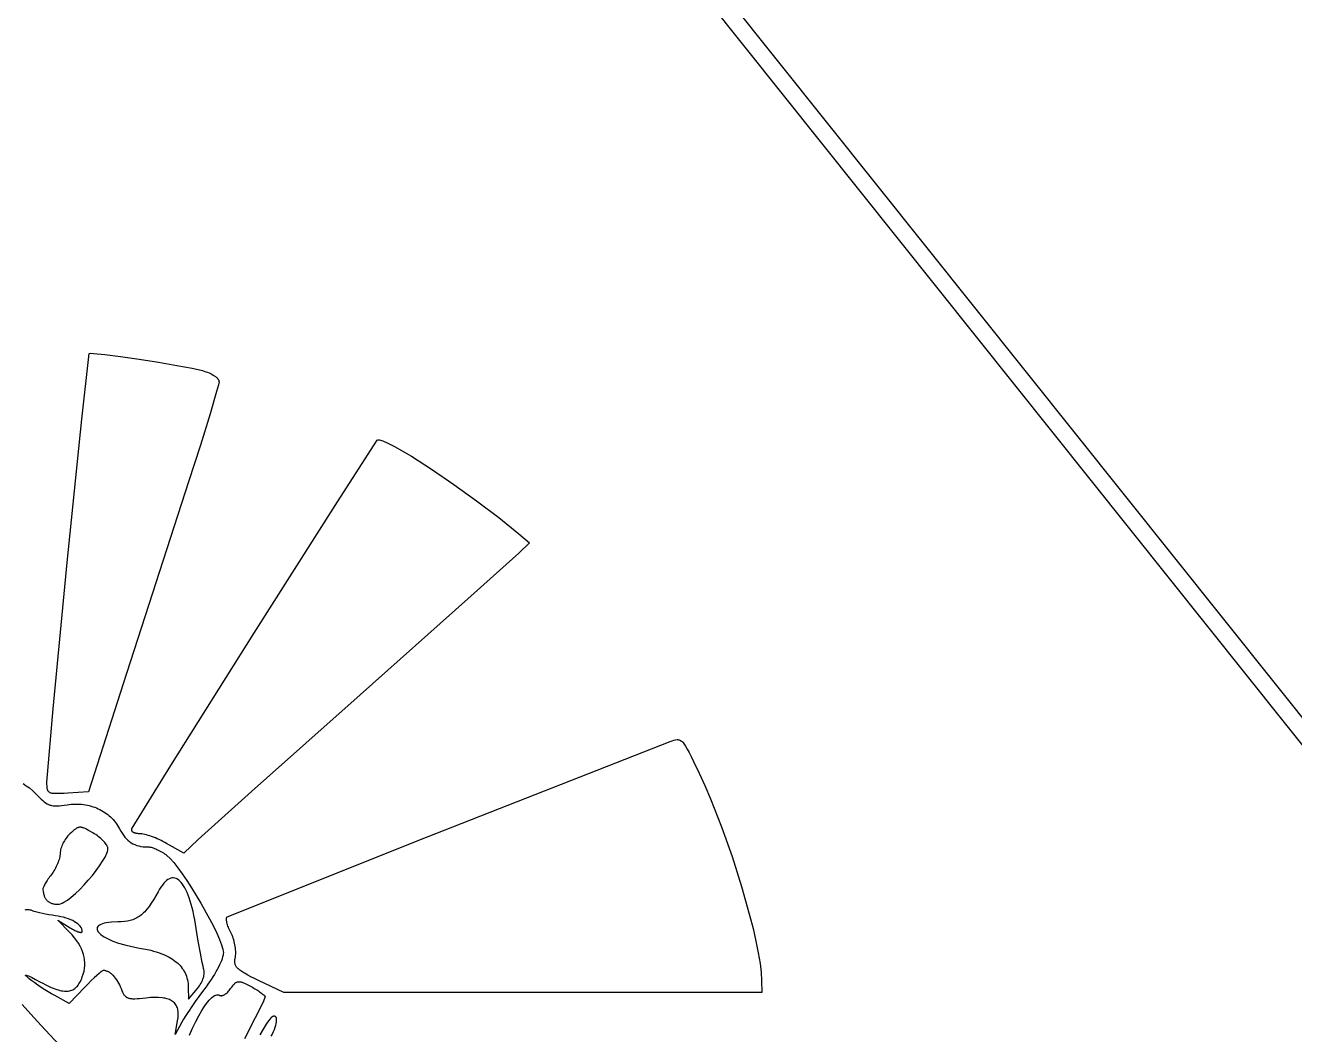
# Model space of a CAD drawing. Extents: x 50.8 to 101.6, y -101.6 to -50.8.
# Drawn here: x 75.79 to 83.4, y -86.82 to -80.77 of the extents above; entities that cross this region are included whole.
import ezdxf

# ---------------------------------------------------------------- set-up
doc = ezdxf.new("R2010")
doc.units = 0
doc.layers.add('BLACK', color=7, linetype='CONTINUOUS')

msp = doc.modelspace()

# ---------------------------------------------------------------- linework, layer by layer
at = {"layer": 'BLACK', "linetype": 'CONTINUOUS'}
for p, q in [((79.624, -80.132488), (84.875075, -86.709804)), ((84.796925, -86.772196), (79.534925, -80.181196)), ((76.130277, -83.130852), (76.174187, -82.737759)), ((76.174187, -82.737759), (76.182488, -82.736409)), ((76.182488, -82.736409), (76.202008, -82.737105)), ((76.202008, -82.737105), (76.269002, -82.74377)), ((76.269002, -82.74377), (76.363757, -82.756027)), ((76.363757, -82.756027), (76.474858, -82.772147)), ((76.474858, -82.772147), (76.590894, -82.790404)), ((76.590894, -82.790404), (76.70045, -82.80907)), ((76.70045, -82.80907), (76.792113, -82.826418)), ((76.792113, -82.826418), (76.854471, -82.84072)), ((76.854471, -82.84072), (76.865035, -82.843847)), ((76.865035, -82.843847), (76.875197, -82.847234)), ((76.875197, -82.847234), (76.88492, -82.850853)), ((76.88492, -82.850853), (76.894164, -82.854681)), ((76.894164, -82.854681), (76.902891, -82.858689)), ((76.902891, -82.858689), (76.911063, -82.862853)), ((76.911063, -82.862853), (76.918639, -82.867147)), ((76.918639, -82.867147), (76.922193, -82.869334)), ((76.922193, -82.869334), (76.925583, -82.871544)), ((76.925583, -82.871544), (76.928805, -82.873773)), ((76.928805, -82.873773), (76.931854, -82.876018)), ((76.931854, -82.876018), (76.934726, -82.878276)), ((76.934726, -82.878276), (76.937415, -82.880544)), ((76.937415, -82.880544), (76.939917, -82.882818)), ((76.939917, -82.882818), (76.942227, -82.885096)), ((76.942227, -82.885096), (76.944339, -82.887373)), ((76.949957, -82.92663), (76.93926, -82.966798)), ((76.944339, -82.887373), (76.94625, -82.889647)), ((76.94625, -82.889647), (76.947954, -82.891914)), ((76.947954, -82.891914), (76.949447, -82.894171)), ((76.949447, -82.894171), (76.950723, -82.896416)), ((76.95369, -82.907327), (76.949957, -82.92663)), ((76.950723, -82.896416), (76.951778, -82.898644)), ((76.951778, -82.898644), (76.952607, -82.900852)), ((76.952607, -82.900852), (76.953206, -82.903037)), ((76.953206, -82.903037), (76.953568, -82.905197)), ((76.953568, -82.905197), (76.95369, -82.907327)), ((76.93926, -82.966798), (76.899971, -83.099875)), ((76.899971, -83.099875), (76.841822, -83.286849)), ((76.044021, -83.991468), (76.130277, -83.130852)), ((77.663312, -83.627149), (77.901779, -83.257617)), ((77.901779, -83.257617), (77.906245, -83.255544)), ((77.906245, -83.255544), (77.913446, -83.255605)), ((77.913446, -83.255605), (77.93553, -83.261784)), ((77.93553, -83.261784), (77.966982, -83.275459)), ((76.841822, -83.286849), (76.770816, -83.50801)), ((77.966982, -83.275459), (78.006751, -83.295935)), ((78.006751, -83.295935), (78.107048, -83.354518)), ((78.107048, -83.354518), (78.228027, -83.431976)), ((78.228027, -83.431976), (78.361293, -83.522755)), ((76.770816, -83.50801), (76.379877, -84.717898)), ((78.361293, -83.522755), (78.498452, -83.621301)), ((77.162949, -84.416639), (77.663312, -83.627149)), ((78.498452, -83.621301), (78.631111, -83.722059)), ((78.631111, -83.722059), (78.750875, -83.819475)), ((78.750875, -83.819475), (78.815039, -83.873989)), ((78.815039, -83.873989), (78.750875, -83.93472)), ((78.750875, -83.93472), (78.445191, -84.209333)), ((75.959755, -84.86796), (76.044021, -83.991468)), ((78.445191, -84.209333), (77.800354, -84.784292)), ((76.664575, -85.208316), (77.162949, -84.416639)), ((76.379877, -84.717898), (76.171811, -85.366127)), ((77.800354, -84.784292), (77.149168, -85.364934)), ((75.921814, -85.308683), (75.959755, -84.86796)), ((78.197202, -85.637676), (79.658225, -85.064385)), ((79.658225, -85.064385), (79.670741, -85.059786)), ((79.670741, -85.059786), (79.681909, -85.056148)), ((79.681909, -85.056148), (79.691974, -85.053738)), ((79.691974, -85.053738), (79.701179, -85.052819)), ((79.701179, -85.052819), (79.705536, -85.053002)), ((79.705536, -85.053002), (79.709768, -85.053658)), ((79.709768, -85.053658), (79.713908, -85.054819)), ((79.713908, -85.054819), (79.717986, -85.056518)), ((79.717986, -85.056518), (79.722031, -85.05879)), ((79.722031, -85.05879), (79.726076, -85.061666)), ((79.726076, -85.061666), (79.730149, -85.06518)), ((79.730149, -85.06518), (79.734281, -85.069366)), ((79.734281, -85.069366), (79.742848, -85.079883)), ((79.742848, -85.079883), (79.752018, -85.093481)), ((79.752018, -85.093481), (79.762036, -85.110427)), ((79.762036, -85.110427), (79.773147, -85.130985)), ((79.773147, -85.130985), (79.785594, -85.155421)), ((79.785594, -85.155421), (79.799621, -85.183998)), ((76.432074, -85.584408), (76.664575, -85.208316)), ((79.799621, -85.183998), (79.833391, -85.254638)), ((75.778745, -85.316976), (75.798159, -85.329704)), ((75.921889, -85.32124), (75.921814, -85.308683)), ((79.833391, -85.254638), (79.867186, -85.328484)), ((75.798159, -85.329704), (75.816812, -85.343393)), ((75.816812, -85.343393), (75.83465, -85.35802)), ((75.83465, -85.35802), (75.851617, -85.37356)), ((75.851617, -85.37356), (75.867658, -85.389992)), ((75.867658, -85.389992), (75.877932, -85.400912)), ((75.922223, -85.332264), (75.921889, -85.32124)), ((75.922539, -85.337228), (75.922223, -85.332264)), ((75.922982, -85.341842), (75.922539, -85.337228)), ((75.923572, -85.346115), (75.922982, -85.341842)), ((75.924331, -85.35006), (75.923572, -85.346115)), ((75.925279, -85.353686), (75.924331, -85.35006)), ((75.926437, -85.357005), (75.925279, -85.353686)), ((75.927824, -85.360027), (75.926437, -85.357005)), ((75.929463, -85.362763), (75.927824, -85.360027)), ((75.931374, -85.365225), (75.929463, -85.362763)), ((75.933577, -85.367423), (75.931374, -85.365225)), ((75.936093, -85.369367), (75.933577, -85.367423)), ((75.938943, -85.371069), (75.936093, -85.369367)), ((75.942147, -85.37254), (75.938943, -85.371069)), ((75.945727, -85.37379), (75.942147, -85.37254)), ((75.949702, -85.37483), (75.945727, -85.37379)), ((75.954094, -85.375671), (75.949702, -85.37483)), ((75.958923, -85.376324), (75.954094, -85.375671)), ((75.96421, -85.3768), (75.958923, -85.376324)), ((75.969975, -85.37711), (75.96421, -85.3768)), ((75.97624, -85.377263), (75.969975, -85.37711)), ((75.99035, -85.377147), (75.97624, -85.377263)), ((76.006705, -85.376539), (75.99035, -85.377147)), ((76.025471, -85.375524), (76.006705, -85.376539)), ((76.046813, -85.374191), (76.025471, -85.375524)), ((76.171811, -85.366127), (76.046813, -85.374191)), ((77.149168, -85.364934), (76.828218, -85.653213)), ((79.867186, -85.328484), (79.900985, -85.407465)), ((75.877932, -85.400912), (75.887545, -85.410595)), ((75.887545, -85.410595), (75.896657, -85.419088)), ((75.896657, -85.419088), (75.905429, -85.426442)), ((75.905429, -85.426442), (75.914022, -85.432706)), ((75.914022, -85.432706), (75.922597, -85.43793)), ((75.922597, -85.43793), (75.926928, -85.440167)), ((75.926928, -85.440167), (75.931315, -85.442163)), ((75.931315, -85.442163), (75.935778, -85.443923)), ((75.935778, -85.443923), (75.940337, -85.445455)), ((75.940337, -85.445455), (75.945012, -85.446763)), ((75.945012, -85.446763), (75.949823, -85.447854)), ((75.949823, -85.447854), (75.959936, -85.449411)), ((75.959936, -85.449411), (75.970835, -85.450176)), ((75.970835, -85.450176), (75.982682, -85.450197)), ((75.982682, -85.450197), (75.995638, -85.449524)), ((75.995638, -85.449524), (76.009863, -85.448207)), ((76.009863, -85.448207), (76.025519, -85.446294)), ((76.025519, -85.446294), (76.042766, -85.443837)), ((76.042766, -85.443837), (76.055434, -85.442155)), ((76.055434, -85.442155), (76.068017, -85.440918)), ((76.068017, -85.440918), (76.080503, -85.440121)), ((76.080503, -85.440121), (76.092884, -85.43976)), ((76.092884, -85.43976), (76.10515, -85.43983)), ((76.10515, -85.43983), (76.117291, -85.440327)), ((76.117291, -85.440327), (76.129297, -85.441246)), ((76.129297, -85.441246), (76.141159, -85.442583)), ((76.141159, -85.442583), (76.152865, -85.444333)), ((76.152865, -85.444333), (76.164408, -85.446492)), ((76.164408, -85.446492), (76.175777, -85.449055)), ((76.175777, -85.449055), (76.186961, -85.452018)), ((76.186961, -85.452018), (76.197952, -85.455375)), ((76.197952, -85.455375), (76.20874, -85.459124)), ((76.20874, -85.459124), (76.219314, -85.463259)), ((76.219314, -85.463259), (76.229665, -85.467775)), ((76.229665, -85.467775), (76.239784, -85.472668)), ((76.239784, -85.472668), (76.249659, -85.477935)), ((79.900985, -85.407465), (79.967401, -85.576867)), ((76.249659, -85.477935), (76.259282, -85.483569)), ((76.259282, -85.483569), (76.268643, -85.489567)), ((76.268643, -85.489567), (76.277732, -85.495924)), ((76.277732, -85.495924), (76.286539, -85.502636)), ((76.286539, -85.502636), (76.295054, -85.509697)), ((76.295054, -85.509697), (76.303268, -85.517105)), ((76.303268, -85.517105), (76.31117, -85.524853)), ((76.31117, -85.524853), (76.318752, -85.532939)), ((76.318752, -85.532939), (76.326002, -85.541356)), ((76.326002, -85.541356), (76.332912, -85.550101)), ((76.052906, -85.624593), (76.047204, -85.630842)), ((76.058773, -85.618808), (76.052906, -85.624593)), ((76.068693, -85.609632), (76.058773, -85.618808)), ((76.077577, -85.601667), (76.068693, -85.609632)), ((76.085611, -85.594904), (76.077577, -85.601667)), ((76.089368, -85.591971), (76.085611, -85.594904)), ((76.092982, -85.589336), (76.089368, -85.591971)), ((76.096477, -85.586996), (76.092982, -85.589336)), ((76.099875, -85.584952), (76.096477, -85.586996)), ((76.103202, -85.583203), (76.099875, -85.584952)), ((76.106479, -85.581746), (76.103202, -85.583203)), ((76.10973, -85.580582), (76.106479, -85.581746)), ((76.112978, -85.579709), (76.10973, -85.580582)), ((76.116247, -85.579126), (76.112978, -85.579709)), ((76.11956, -85.578832), (76.116247, -85.579126)), ((76.122941, -85.578826), (76.11956, -85.578832)), ((76.126412, -85.579108), (76.122941, -85.578826)), ((76.129997, -85.579675), (76.126412, -85.579108)), ((76.13372, -85.580527), (76.129997, -85.579675)), ((76.137603, -85.581663), (76.13372, -85.580527)), ((76.14167, -85.583082), (76.137603, -85.581663)), ((76.145944, -85.584782), (76.14167, -85.583082)), ((76.150449, -85.586763), (76.145944, -85.584782)), ((76.155208, -85.589024), (76.150449, -85.586763)), ((76.160245, -85.591564), (76.155208, -85.589024)), ((76.171242, -85.597475), (76.160245, -85.591564)), ((76.183629, -85.604488), (76.171242, -85.597475)), ((76.197591, -85.612594), (76.183629, -85.604488)), ((76.205907, -85.61764), (76.197591, -85.612594)), ((76.21407, -85.622961), (76.205907, -85.61764)), ((76.222034, -85.628512), (76.21407, -85.622961)), ((76.332912, -85.550101), (76.339471, -85.559169)), ((76.339471, -85.559169), (76.34567, -85.568555)), ((76.34567, -85.568555), (76.351499, -85.578256)), ((76.351499, -85.578256), (76.356948, -85.588266)), ((76.356948, -85.588266), (76.36459, -85.60229)), ((76.36459, -85.60229), (76.372474, -85.61524)), ((76.372474, -85.61524), (76.380638, -85.62714)), ((76.430079, -85.593418), (76.430186, -85.591714)), ((76.430116, -85.595071), (76.430079, -85.593418)), ((76.430295, -85.596673), (76.430116, -85.595071)), ((76.430186, -85.591714), (76.430438, -85.58996)), ((76.430615, -85.598223), (76.430295, -85.596673)), ((76.430438, -85.58996), (76.430836, -85.588157)), ((76.431075, -85.599719), (76.430615, -85.598223)), ((76.430836, -85.588157), (76.431381, -85.586306)), ((76.431674, -85.601161), (76.431075, -85.599719)), ((76.431381, -85.586306), (76.432074, -85.584408)), ((76.432411, -85.602549), (76.431674, -85.601161)), ((76.433284, -85.60388), (76.432411, -85.602549)), ((76.434293, -85.605155), (76.433284, -85.60388)), ((76.435436, -85.606372), (76.434293, -85.605155)), ((76.436712, -85.607531), (76.435436, -85.606372)), ((76.43812, -85.608631), (76.436712, -85.607531)), ((76.439658, -85.609671), (76.43812, -85.608631)), ((76.441326, -85.610649), (76.439658, -85.609671)), ((76.443123, -85.611567), (76.441326, -85.610649)), ((76.445046, -85.612421), (76.443123, -85.611567)), ((76.447096, -85.613212), (76.445046, -85.612421)), ((76.44927, -85.613939), (76.447096, -85.613212)), ((76.451568, -85.6146), (76.44927, -85.613939)), ((76.453988, -85.615196), (76.451568, -85.6146)), ((76.45653, -85.615724), (76.453988, -85.615196)), ((76.459191, -85.616185), (76.45653, -85.615724)), ((76.461972, -85.616578), (76.459191, -85.616185)), ((76.464871, -85.616901), (76.461972, -85.616578)), ((76.467886, -85.617153), (76.464871, -85.616901)), ((76.471016, -85.617335), (76.467886, -85.617153)), ((76.474261, -85.617444), (76.471016, -85.617335)), ((76.477619, -85.617481), (76.474261, -85.617444)), ((76.47762, -85.617481), (76.477619, -85.617481)), ((76.48414, -85.617781), (76.47762, -85.617481)), ((76.491527, -85.618663), (76.48414, -85.617781)), ((76.499696, -85.620096), (76.491527, -85.618663)), ((76.508565, -85.62205), (76.499696, -85.620096)), ((76.518052, -85.624497), (76.508565, -85.62205)), ((76.528072, -85.627405), (76.518052, -85.624497)), ((79.967401, -85.576867), (80.030252, -85.754914)), ((76.008159, -85.698233), (76.005726, -85.705877)), ((76.011052, -85.690463), (76.008159, -85.698233)), ((76.014375, -85.682625), (76.011052, -85.690463)), ((76.018099, -85.67478), (76.014375, -85.682625)), ((76.022194, -85.666985), (76.018099, -85.67478)), ((76.02663, -85.6593), (76.022194, -85.666985)), ((76.031379, -85.651785), (76.02663, -85.6593)), ((76.036411, -85.644497), (76.031379, -85.651785)), ((76.041695, -85.637496), (76.036411, -85.644497)), ((76.047204, -85.630842), (76.041695, -85.637496)), ((76.229754, -85.634249), (76.222034, -85.628512)), ((76.237184, -85.640125), (76.229754, -85.634249)), ((76.244279, -85.646095), (76.237184, -85.640125)), ((76.250992, -85.652115), (76.244279, -85.646095)), ((76.257278, -85.658138), (76.250992, -85.652115)), ((76.263092, -85.664119), (76.257278, -85.658138)), ((76.268387, -85.670014), (76.263092, -85.664119)), ((76.273118, -85.675776), (76.268387, -85.670014)), ((76.277239, -85.681361), (76.273118, -85.675776)), ((76.280705, -85.686723), (76.277239, -85.681361)), ((76.28347, -85.691816), (76.280705, -85.686723)), ((76.285487, -85.696596), (76.28347, -85.691816)), ((76.286202, -85.698854), (76.285487, -85.696596)), ((76.286713, -85.701017), (76.286202, -85.698854)), ((76.287211, -85.70795), (76.286713, -85.701017)), ((76.380638, -85.62714), (76.389117, -85.638012)), ((76.389117, -85.638012), (76.39795, -85.647881)), ((76.39795, -85.647881), (76.407172, -85.65677)), ((76.407172, -85.65677), (76.41682, -85.664701)), ((76.41682, -85.664701), (76.426932, -85.671699)), ((76.426932, -85.671699), (76.437545, -85.677786)), ((76.437545, -85.677786), (76.448695, -85.682985)), ((76.448695, -85.682985), (76.46042, -85.687321)), ((76.46042, -85.687321), (76.472756, -85.690817)), ((76.472756, -85.690817), (76.485739, -85.693494)), ((76.485739, -85.693494), (76.499408, -85.695378)), ((76.499408, -85.695378), (76.513799, -85.696492)), ((76.513799, -85.696492), (76.528949, -85.696858)), ((76.538544, -85.630747), (76.528072, -85.627405)), ((76.528949, -85.696858), (76.534096, -85.697125)), ((76.534096, -85.697125), (76.539766, -85.69791)), ((76.549384, -85.634491), (76.538544, -85.630747)), ((76.539766, -85.69791), (76.545901, -85.699187)), ((76.545901, -85.699187), (76.552444, -85.700928)), ((76.560509, -85.638608), (76.549384, -85.634491)), ((76.552444, -85.700928), (76.559336, -85.703107)), ((76.571837, -85.643069), (76.560509, -85.638608)), ((76.583284, -85.647844), (76.571837, -85.643069)), ((76.594768, -85.652903), (76.583284, -85.647844)), ((76.606205, -85.658216), (76.594768, -85.652903)), ((76.617512, -85.663755), (76.606205, -85.658216)), ((76.628608, -85.669488), (76.617512, -85.663755)), ((76.639408, -85.675387), (76.628608, -85.669488)), ((76.742436, -85.733292), (76.639408, -85.675387)), ((76.828218, -85.653213), (76.742436, -85.733292)), ((77.00195, -86.116726), (78.197202, -85.637676)), ((75.99477, -85.771433), (75.992112, -85.779887)), ((75.997006, -85.763214), (75.99477, -85.771433)), ((75.998792, -85.755296), (75.997006, -85.763214)), ((76.000101, -85.747744), (75.998792, -85.755296)), ((76.000907, -85.740627), (76.000101, -85.747744)), ((76.001181, -85.734008), (76.000907, -85.740627)), ((76.00148, -85.72746), (76.001181, -85.734008)), ((76.002357, -85.720549), (76.00148, -85.72746)), ((76.003782, -85.713335), (76.002357, -85.720549)), ((76.005726, -85.705877), (76.003782, -85.713335)), ((76.255839, -85.782683), (76.270262, -85.757525)), ((76.270262, -85.757525), (76.280624, -85.735063)), ((76.280624, -85.735063), (76.28409, -85.725061)), ((76.28409, -85.725061), (76.286311, -85.715994)), ((76.286311, -85.715994), (76.287211, -85.70795)), ((76.559336, -85.703107), (76.566521, -85.705698)), ((76.566521, -85.705698), (76.573939, -85.708674)), ((76.573939, -85.708674), (76.581534, -85.712009)), ((76.581534, -85.712009), (76.589248, -85.715677)), ((76.589248, -85.715677), (76.597022, -85.71965)), ((76.597022, -85.71965), (76.604799, -85.723903)), ((76.604799, -85.723903), (76.612521, -85.72841)), ((76.612521, -85.72841), (76.620131, -85.733143)), ((76.620131, -85.733143), (76.62757, -85.738076)), ((76.62757, -85.738076), (76.634781, -85.743183)), ((76.634781, -85.743183), (76.641706, -85.748437)), ((76.641706, -85.748437), (76.660366, -85.765734)), ((76.660366, -85.765734), (76.682136, -85.790344)), ((80.030252, -85.754914), (80.08715, -85.933674)), ((75.958895, -85.848058), (75.953656, -85.855656)), ((75.963956, -85.840101), (75.958895, -85.848058)), ((75.968812, -85.831851), (75.963956, -85.840101)), ((75.973435, -85.823373), (75.968812, -85.831851)), ((75.977798, -85.814734), (75.973435, -85.823373)), ((75.981875, -85.806), (75.977798, -85.814734)), ((75.985638, -85.797237), (75.981875, -85.806)), ((75.989059, -85.788511), (75.985638, -85.797237)), ((75.992112, -85.779887), (75.989059, -85.788511)), ((76.194316, -85.867352), (76.217254, -85.838294)), ((76.217254, -85.838294), (76.237965, -85.809839)), ((76.237965, -85.809839), (76.255839, -85.782683)), ((76.682136, -85.790344), (76.706421, -85.821244)), ((76.706421, -85.821244), (76.732624, -85.857411)), ((75.90534, -85.928418), (75.902854, -85.933635)), ((75.908232, -85.92282), (75.90534, -85.928418)), ((75.911505, -85.916885), (75.908232, -85.92282)), ((75.915133, -85.910661), (75.911505, -85.916885)), ((75.919089, -85.904192), (75.915133, -85.910661)), ((75.923348, -85.897525), (75.919089, -85.904192)), ((75.927883, -85.890707), (75.923348, -85.897525)), ((75.932668, -85.883781), (75.927883, -85.890707)), ((75.937678, -85.876796), (75.932668, -85.883781)), ((75.942886, -85.869796), (75.937678, -85.876796)), ((75.948265, -85.862827), (75.942886, -85.869796)), ((75.953656, -85.855656), (75.948265, -85.862828)), ((75.948265, -85.862828), (75.948265, -85.862827)), ((76.118269, -85.951159), (76.144212, -85.924483)), ((76.144212, -85.924483), (76.169765, -85.896314)), ((76.169765, -85.896314), (76.194316, -85.867352)), ((76.614012, -85.925397), (76.605555, -85.937303)), ((76.62246, -85.914969), (76.614012, -85.925397)), ((76.630889, -85.90601), (76.62246, -85.914969)), ((76.639289, -85.89851), (76.630889, -85.90601)), ((76.647653, -85.892462), (76.639289, -85.89851)), ((76.655969, -85.887855), (76.647653, -85.892462)), ((76.664229, -85.884681), (76.655969, -85.887855)), ((76.672424, -85.882931), (76.664229, -85.884681)), ((76.680543, -85.882595), (76.672424, -85.882931)), ((76.688579, -85.883666), (76.680543, -85.882595)), ((76.69652, -85.886132), (76.688579, -85.883666)), ((76.704359, -85.889987), (76.69652, -85.886132)), ((76.712085, -85.89522), (76.704359, -85.889987)), ((76.71969, -85.901822), (76.712085, -85.89522)), ((76.727163, -85.909785), (76.71969, -85.901822)), ((76.734496, -85.919099), (76.727163, -85.909785)), ((76.732624, -85.857411), (76.760151, -85.897821)), ((76.741679, -85.929756), (76.734496, -85.919099)), ((76.760151, -85.897821), (76.788407, -85.941451)), ((75.897498, -85.949766), (75.897399, -85.951155)), ((75.897399, -85.951155), (75.897437, -85.952385)), ((75.897437, -85.952385), (75.898772, -85.963349)), ((75.898097, -85.946536), (75.897498, -85.949766)), ((75.899206, -85.94274), (75.898097, -85.946536)), ((75.898772, -85.963349), (75.900658, -85.973555)), ((75.900801, -85.938424), (75.899206, -85.94274)), ((75.900658, -85.973555), (75.901809, -85.978377)), ((75.902854, -85.933635), (75.900801, -85.938424)), ((75.901809, -85.978377), (75.9031, -85.983012)), ((75.9031, -85.983012), (75.904532, -85.987462)), ((75.904532, -85.987462), (75.906106, -85.991726)), ((75.906106, -85.991726), (75.907822, -85.995807)), ((75.907822, -85.995807), (75.909682, -85.999704)), ((75.909682, -85.999704), (75.911687, -86.003419)), ((75.911687, -86.003419), (75.913837, -86.006953)), ((76.044223, -86.015261), (76.067663, -85.997246)), ((76.067663, -85.997246), (76.092549, -85.975647)), ((76.092549, -85.975647), (76.118269, -85.951159)), ((76.57459, -85.99093), (76.560957, -86.01398)), ((76.588649, -85.965585), (76.57459, -85.99093)), ((76.597097, -85.950696), (76.588649, -85.965585)), ((76.605555, -85.937303), (76.597097, -85.950696)), ((76.748703, -85.941746), (76.741679, -85.929756)), ((76.755559, -85.95506), (76.748703, -85.941746)), ((76.762237, -85.96969), (76.755559, -85.95506)), ((76.768727, -85.985625), (76.762237, -85.96969)), ((76.775021, -86.002858), (76.768727, -85.985625)), ((76.781109, -86.021379), (76.775021, -86.002858)), ((76.788407, -85.941451), (76.844721, -86.03428)), ((80.08715, -85.933674), (80.135708, -86.105216)), ((75.795316, -86.074915), (75.788803, -86.076293)), ((75.801861, -86.074122), (75.795316, -86.074915)), ((75.808433, -86.073919), (75.801861, -86.074122)), ((75.815023, -86.074317), (75.808433, -86.073919)), ((75.821626, -86.075322), (75.815023, -86.074317)), ((75.828233, -86.076943), (75.821626, -86.075322)), ((75.834838, -86.079188), (75.828233, -86.076943)), ((75.840124, -86.081116), (75.834838, -86.079188)), ((75.846181, -86.08311), (75.840124, -86.081116)), ((75.913837, -86.006953), (75.916133, -86.010305)), ((75.916133, -86.010305), (75.918576, -86.013478)), ((75.918576, -86.013478), (75.921167, -86.016472)), ((75.921167, -86.016472), (75.923907, -86.019288)), ((75.923907, -86.019288), (75.926797, -86.021927)), ((75.926797, -86.021927), (75.929837, -86.024389)), ((75.929837, -86.024389), (75.933029, -86.026676)), ((75.933029, -86.026676), (75.936373, -86.028788)), ((75.936373, -86.028788), (75.93987, -86.030727)), ((75.93987, -86.030727), (75.943521, -86.032492)), ((75.943521, -86.032492), (75.947328, -86.034085)), ((75.947328, -86.034085), (75.95129, -86.035507)), ((75.95129, -86.035507), (75.955409, -86.036758)), ((75.955409, -86.036758), (75.959685, -86.03784)), ((75.959685, -86.03784), (75.96412, -86.038753)), ((75.96412, -86.038753), (75.968714, -86.039498)), ((75.968714, -86.039498), (75.973469, -86.040076)), ((75.973469, -86.040076), (75.978385, -86.040487)), ((75.978385, -86.040487), (75.988703, -86.040816)), ((75.988703, -86.040816), (75.995968, -86.040033)), ((75.995968, -86.040033), (76.004131, -86.037744)), ((76.004131, -86.037744), (76.013114, -86.034035)), ((76.013114, -86.034035), (76.022842, -86.028993)), ((76.022842, -86.028993), (76.044223, -86.015261)), ((76.514847, -86.077887), (76.50826, -86.08504)), ((76.521403, -86.070263), (76.514847, -86.077887)), ((76.534486, -86.053555), (76.521403, -86.070263)), ((76.54763, -86.034824), (76.534486, -86.053555)), ((76.560957, -86.01398), (76.54763, -86.034824)), ((76.786982, -86.04118), (76.781109, -86.021379)), ((76.79263, -86.06225), (76.786982, -86.04118)), ((76.798044, -86.084582), (76.79263, -86.06225)), ((76.844721, -86.03428), (76.896803, -86.12771)), ((75.86033, -86.087232), (75.846181, -86.08311)), ((75.876718, -86.09143), (75.86033, -86.087232)), ((75.894782, -86.095582), (75.876718, -86.09143)), ((75.913957, -86.099563), (75.894782, -86.095582)), ((75.933678, -86.103252), (75.913957, -86.099563)), ((75.95338, -86.106523), (75.933678, -86.103252)), ((75.972499, -86.109255), (75.95338, -86.106523)), ((75.988703, -86.111699), (75.972499, -86.109255)), ((76.058098, -86.208227), (75.987958, -86.135538)), ((75.987958, -86.135538), (76.06072, -86.181391)), ((75.989591, -86.111833), (75.988703, -86.111699)), ((76.006043, -86.115027), (75.989591, -86.111833)), ((76.021794, -86.118799), (76.006043, -86.115027)), ((76.036778, -86.123113), (76.021794, -86.118799)), ((76.050931, -86.127929), (76.036778, -86.123113)), ((76.06419, -86.133212), (76.050931, -86.127929)), ((76.07649, -86.138923), (76.06419, -86.133212)), ((76.087767, -86.145024), (76.07649, -86.138923)), ((76.097958, -86.15148), (76.087767, -86.145024)), ((76.106998, -86.158251), (76.097958, -86.15148)), ((76.254157, -86.157586), (76.244843, -86.161251)), ((76.265168, -86.15439), (76.254157, -86.157586)), ((76.277903, -86.151696), (76.265168, -86.15439)), ((76.292394, -86.149541), (76.277903, -86.151696)), ((76.308667, -86.147958), (76.292394, -86.149541)), ((76.346683, -86.14665), (76.308667, -86.147958)), ((76.346701, -86.14665), (76.346683, -86.14665)), ((76.36715, -86.14617), (76.346701, -86.14665)), ((76.38632, -86.144672), (76.36715, -86.14617)), ((76.404332, -86.142062), (76.38632, -86.144672)), ((76.412943, -86.140313), (76.404332, -86.142062)), ((76.42131, -86.138251), (76.412943, -86.140313)), ((76.429449, -86.135866), (76.42131, -86.138251)), ((76.437374, -86.133147), (76.429449, -86.135866)), ((76.445102, -86.130082), (76.437374, -86.133147)), ((76.452647, -86.126659), (76.445102, -86.130082)), ((76.460024, -86.122867), (76.452647, -86.126659)), ((76.46725, -86.118695), (76.460024, -86.122867)), ((76.474338, -86.114131), (76.46725, -86.118695)), ((76.481305, -86.109165), (76.474338, -86.114131)), ((76.488165, -86.103784), (76.481305, -86.109165)), ((76.494935, -86.097977), (76.488165, -86.103784)), ((76.501628, -86.091733), (76.494935, -86.097977)), ((76.50826, -86.08504), (76.501628, -86.091733)), ((76.803214, -86.108165), (76.798044, -86.084582)), ((76.808132, -86.132991), (76.803214, -86.108165)), ((76.812788, -86.159052), (76.808132, -86.132991)), ((76.896803, -86.12771), (76.919769, -86.172092)), ((76.998201, -86.129217), (76.998286, -86.127092)), ((76.998345, -86.133893), (76.998201, -86.129217)), ((76.998286, -86.127092), (76.998477, -86.125115)), ((76.998899, -86.139096), (76.998345, -86.133893)), ((76.998477, -86.125115), (76.998777, -86.123294)), ((76.998777, -86.123294), (76.999187, -86.121634)), ((76.999851, -86.144776), (76.998899, -86.139096)), ((76.999187, -86.121634), (76.999708, -86.120141)), ((76.999708, -86.120141), (77.000341, -86.118822)), ((77.001189, -86.150888), (76.999851, -86.144776)), ((77.000341, -86.118822), (77.001088, -86.117682)), ((77.001088, -86.117682), (77.00195, -86.116726)), ((77.002903, -86.157383), (77.001189, -86.150888)), ((77.004979, -86.164213), (77.002903, -86.157383)), ((80.135708, -86.105216), (80.156113, -86.185802)), ((76.073421, -86.224839), (76.058098, -86.208227)), ((76.06072, -86.181391), (76.068131, -86.185939)), ((76.068131, -86.185939), (76.075335, -86.190116)), ((76.087327, -86.241446), (76.073421, -86.224839)), ((76.075335, -86.190116), (76.082294, -86.193912)), ((76.082294, -86.193912), (76.088971, -86.197315)), ((76.088971, -86.197315), (76.095328, -86.200314)), ((76.095328, -86.200314), (76.101327, -86.202898)), ((76.101327, -86.202898), (76.106933, -86.205056)), ((76.106933, -86.205056), (76.109576, -86.205971)), ((76.114822, -86.165301), (76.106998, -86.158251)), ((76.109576, -86.205971), (76.112106, -86.206775)), ((76.112106, -86.206775), (76.11452, -86.207467)), ((76.11452, -86.207467), (76.116811, -86.208046)), ((76.121368, -86.172592), (76.114822, -86.165301)), ((76.116811, -86.208046), (76.118976, -86.208509)), ((76.118976, -86.208509), (76.121009, -86.208856)), ((76.121009, -86.208856), (76.122907, -86.209085)), ((76.126571, -86.180086), (76.121368, -86.172592)), ((76.122907, -86.209085), (76.124664, -86.209194)), ((76.124664, -86.209194), (76.126276, -86.209183)), ((76.126276, -86.209183), (76.127738, -86.20905)), ((76.128648, -86.183898), (76.126571, -86.180086)), ((76.127738, -86.20905), (76.129046, -86.208793)), ((76.130366, -86.187747), (76.128648, -86.183898)), ((76.129046, -86.208793), (76.130194, -86.208411)), ((76.130194, -86.208411), (76.131179, -86.207903)), ((76.131716, -86.191627), (76.130366, -86.187747)), ((76.131179, -86.207903), (76.131995, -86.207267)), ((76.132691, -86.195536), (76.131716, -86.191627)), ((76.131995, -86.207267), (76.132637, -86.206501)), ((76.132637, -86.206501), (76.133102, -86.205605)), ((76.133281, -86.199467), (76.132691, -86.195536)), ((76.133102, -86.205605), (76.133384, -86.204577)), ((76.13348, -86.203416), (76.133281, -86.199467)), ((76.133384, -86.204577), (76.13348, -86.203416)), ((76.223961, -86.179893), (76.222688, -86.185376)), ((76.222688, -86.185376), (76.222936, -86.191117)), ((76.222936, -86.191117), (76.224676, -86.197083)), ((76.226783, -86.174705), (76.223961, -86.179893)), ((76.224676, -86.197083), (76.227878, -86.203237)), ((76.231185, -86.169845), (76.226783, -86.174705)), ((76.227878, -86.203237), (76.232513, -86.209547)), ((76.237195, -86.165349), (76.231185, -86.169845)), ((76.232513, -86.209547), (76.238552, -86.215975)), ((76.244843, -86.161251), (76.237195, -86.165349)), ((76.238552, -86.215975), (76.245966, -86.222489)), ((76.245966, -86.222489), (76.254725, -86.229052)), ((76.254725, -86.229052), (76.2648, -86.23563)), ((76.817173, -86.186337), (76.812788, -86.159052)), ((76.829398, -86.262545), (76.817173, -86.186337)), ((76.919769, -86.172092), (76.939891, -86.213555)), ((76.939891, -86.213555), (76.956573, -86.251076)), ((77.007408, -86.171332), (77.004979, -86.164213)), ((77.010176, -86.178691), (77.007408, -86.171332)), ((77.013274, -86.186243), (77.010176, -86.178691)), ((77.016688, -86.19394), (77.013274, -86.186243)), ((77.020408, -86.201735), (77.016688, -86.19394)), ((77.024422, -86.20958), (77.020408, -86.201735)), ((77.024448, -86.20958), (77.024422, -86.20958)), ((77.028489, -86.217698), (77.024448, -86.20958)), ((77.032287, -86.226295), (77.028489, -86.217698)), ((77.035826, -86.235295), (77.032287, -86.226295)), ((80.156113, -86.185802), (80.173538, -86.261609)), ((76.099816, -86.258054), (76.087327, -86.241446)), ((76.110891, -86.274669), (76.099816, -86.258054)), ((76.120552, -86.291293), (76.110891, -86.274669)), ((76.128801, -86.307933), (76.120552, -86.291293)), ((76.135639, -86.324592), (76.128801, -86.307933)), ((76.2648, -86.23563), (76.288783, -86.248692)), ((76.288783, -86.248692), (76.31768, -86.261395)), ((76.31768, -86.261395), (76.351258, -86.273461)), ((76.351258, -86.273461), (76.389283, -86.28461)), ((76.389283, -86.28461), (76.431521, -86.294564)), ((76.431521, -86.294564), (76.477739, -86.303045)), ((76.477739, -86.303045), (76.512714, -86.309345)), ((76.512714, -86.309345), (76.545463, -86.316773)), ((76.841847, -86.333131), (76.829398, -86.262545)), ((76.956573, -86.251076), (76.969221, -86.28363)), ((76.969221, -86.28363), (76.977239, -86.310196)), ((77.039093, -86.244625), (77.035826, -86.235295)), ((77.042074, -86.254209), (77.039093, -86.244625)), ((77.044755, -86.263973), (77.042074, -86.254209)), ((77.047121, -86.273843), (77.044755, -86.263973)), ((77.049158, -86.283743), (77.047121, -86.273843)), ((77.050853, -86.2936), (77.049158, -86.283743)), ((77.052191, -86.303338), (77.050853, -86.2936)), ((77.053159, -86.312883), (77.052191, -86.303338)), ((80.173538, -86.261609), (80.187684, -86.331645)), ((76.141067, -86.341277), (76.135639, -86.324592)), ((76.145088, -86.357991), (76.141067, -86.341277)), ((76.147702, -86.37474), (76.145088, -86.357991)), ((76.14891, -86.391527), (76.147702, -86.37474)), ((76.545463, -86.316773), (76.561002, -86.320909)), ((76.561002, -86.320909), (76.575985, -86.325326)), ((76.575985, -86.325326), (76.59041, -86.330025)), ((76.59041, -86.330025), (76.604277, -86.335005)), ((76.604277, -86.335005), (76.617587, -86.340265)), ((76.617587, -86.340265), (76.630339, -86.345806)), ((76.630339, -86.345806), (76.642534, -86.351628)), ((76.642534, -86.351628), (76.654169, -86.35773)), ((76.654169, -86.35773), (76.665247, -86.364113)), ((76.665247, -86.364113), (76.675765, -86.370775)), ((76.675765, -86.370775), (76.685725, -86.377717)), ((76.685725, -86.377717), (76.695126, -86.384939)), ((76.695126, -86.384939), (76.703967, -86.39244)), ((76.853063, -86.39023), (76.841847, -86.333131)), ((76.967647, -86.378847), (76.962498, -86.391251)), ((76.971968, -86.36718), (76.967647, -86.378847)), ((76.975415, -86.356342), (76.971968, -86.36718)), ((76.97794, -86.346428), (76.975415, -86.356342)), ((76.977239, -86.310196), (76.979325, -86.320913)), ((76.979494, -86.337532), (76.97794, -86.346428)), ((76.979325, -86.320913), (76.980031, -86.329749)), ((76.980031, -86.329749), (76.979494, -86.337532)), ((77.048747, -86.38123), (77.048981, -86.376462)), ((77.048752, -86.385806), (77.048747, -86.38123)), ((77.049012, -86.390207), (77.048752, -86.385806)), ((77.048981, -86.376462), (77.049436, -86.371483)), ((77.049436, -86.371483), (77.050092, -86.366276)), ((77.050092, -86.366276), (77.05194, -86.355101)), ((77.05194, -86.355101), (77.053038, -86.34764)), ((77.053038, -86.34764), (77.053695, -86.339614)), ((77.053741, -86.32216), (77.053159, -86.312883)), ((77.053695, -86.339614), (77.053924, -86.331095)), ((77.053924, -86.331095), (77.053741, -86.32216)), ((80.187684, -86.331645), (80.198252, -86.394921)), ((76.133919, -86.47622), (76.139717, -86.459165)), ((76.139717, -86.459165), (76.144117, -86.442173)), ((76.144117, -86.442173), (76.147116, -86.425239)), ((76.147116, -86.425239), (76.148715, -86.408359)), ((76.148715, -86.408359), (76.14891, -86.391527)), ((76.234661, -86.454847), (76.220532, -86.466909)), ((76.240854, -86.449905), (76.234661, -86.454847)), ((76.24639, -86.445755), (76.240854, -86.449905)), ((76.251213, -86.442449), (76.24639, -86.445755)), ((76.255263, -86.440036), (76.251213, -86.442449)), ((76.258486, -86.438569), (76.255263, -86.440036)), ((76.259768, -86.438205), (76.258486, -86.438569)), ((76.260822, -86.438096), (76.259768, -86.438205)), ((76.264594, -86.438303), (76.260822, -86.438096)), ((76.268375, -86.438754), (76.264594, -86.438303)), ((76.272161, -86.439444), (76.268375, -86.438754)), ((76.275947, -86.440371), (76.272161, -86.439444)), ((76.279732, -86.44153), (76.275947, -86.440371)), ((76.283511, -86.442919), (76.279732, -86.44153)), ((76.28728, -86.444533), (76.283511, -86.442919)), ((76.291036, -86.446369), (76.28728, -86.444533)), ((76.294776, -86.448424), (76.291036, -86.446369)), ((76.298497, -86.450693), (76.294776, -86.448424)), ((76.302193, -86.453173), (76.298497, -86.450693)), ((76.305863, -86.455861), (76.302193, -86.453173)), ((76.309502, -86.458753), (76.305863, -86.455861)), ((76.313107, -86.461844), (76.309502, -86.458753)), ((76.316674, -86.465133), (76.313107, -86.461844)), ((76.703967, -86.39244), (76.712249, -86.40022)), ((76.712249, -86.40022), (76.719972, -86.40828)), ((76.719972, -86.40828), (76.727134, -86.416619)), ((76.727134, -86.416619), (76.733736, -86.425237)), ((76.733736, -86.425237), (76.739778, -86.434133)), ((76.739778, -86.434133), (76.74526, -86.443308)), ((76.74526, -86.443308), (76.75018, -86.452761)), ((76.75018, -86.452761), (76.75454, -86.462492)), ((76.857753, -86.411266), (76.853063, -86.39023)), ((76.861588, -86.425981), (76.857753, -86.411266)), ((76.863251, -86.432593), (76.861588, -86.425981)), ((76.864358, -86.439384), (76.863251, -86.432593)), ((76.863314, -86.468047), (76.864386, -86.460686)), ((76.864913, -86.44634), (76.864358, -86.439384)), ((76.864386, -86.460686), (76.864921, -86.453446)), ((76.864921, -86.453446), (76.864913, -86.44634)), ((76.926023, -86.461005), (76.916915, -86.475845)), ((76.93459, -86.446336), (76.926023, -86.461005)), ((76.942569, -86.431932), (76.93459, -86.446336)), ((76.949912, -86.417887), (76.942569, -86.431932)), ((76.956571, -86.404295), (76.949912, -86.417887)), ((76.962498, -86.391251), (76.956571, -86.404295)), ((77.049546, -86.394453), (77.049012, -86.390207)), ((77.050372, -86.398562), (77.049546, -86.394453)), ((77.051508, -86.402551), (77.050372, -86.398562)), ((77.052971, -86.40644), (77.051508, -86.402551)), ((77.054781, -86.410246), (77.052971, -86.40644)), ((77.056953, -86.413988), (77.054781, -86.410246)), ((77.059508, -86.417684), (77.056953, -86.413988)), ((77.062461, -86.421352), (77.059508, -86.417684)), ((77.065832, -86.425011), (77.062461, -86.421352)), ((77.069638, -86.428679), (77.065832, -86.425011)), ((77.073898, -86.432375), (77.069638, -86.428679)), ((77.078628, -86.436115), (77.073898, -86.432375)), ((77.083848, -86.43992), (77.078628, -86.436115)), ((77.089574, -86.443807), (77.083848, -86.43992)), ((77.095826, -86.447795), (77.089574, -86.443807)), ((77.10262, -86.451901), (77.095826, -86.447795)), ((77.109975, -86.456144), (77.10262, -86.451901)), ((77.126438, -86.465115), (77.109975, -86.456144)), ((80.198252, -86.394921), (80.204945, -86.450443)), ((80.204945, -86.450443), (80.207463, -86.49722)), ((75.793383, -86.466022), (75.793691, -86.465491)), ((75.79347, -86.466803), (75.793383, -86.466022)), ((75.794828, -86.469111), (75.79347, -86.466803)), ((75.793691, -86.465491), (75.794394, -86.465208)), ((75.794394, -86.465208), (75.795494, -86.465175)), ((75.797762, -86.472413), (75.794828, -86.469111)), ((75.795494, -86.465175), (75.798884, -86.465856)), ((75.802267, -86.476708), (75.797762, -86.472413)), ((75.798884, -86.465856), (75.803864, -86.467537)), ((75.808341, -86.481996), (75.802267, -86.476708)), ((75.803864, -86.467537), (75.810438, -86.470216)), ((75.815979, -86.488275), (75.808341, -86.481996)), ((75.810438, -86.470216), (75.818608, -86.473896)), ((75.831038, -86.499929), (75.815979, -86.488275)), ((75.818608, -86.473896), (75.82838, -86.478578)), ((75.82838, -86.478578), (75.85274, -86.490951)), ((75.848512, -86.512661), (75.831038, -86.499929)), ((75.867772, -86.526061), (75.848512, -86.512661)), ((75.85274, -86.490951), (75.883547, -86.507342)), ((75.888193, -86.539715), (75.867772, -86.526061)), ((75.883547, -86.507342), (75.897314, -86.514664)), ((75.897314, -86.514664), (75.910575, -86.521467)), ((75.910575, -86.521467), (75.923343, -86.527749)), ((75.923343, -86.527749), (75.935628, -86.533507)), ((75.935628, -86.533507), (75.947444, -86.538741)), ((76.149188, -86.53675), (76.055733, -86.63581)), ((76.093858, -86.541524), (76.099089, -86.536503)), ((76.099089, -86.536503), (76.104096, -86.530926)), ((76.104096, -86.530926), (76.108892, -86.524793)), ((76.108892, -86.524793), (76.113489, -86.518102)), ((76.113489, -86.518102), (76.1179, -86.510851)), ((76.1179, -86.510851), (76.122135, -86.503039)), ((76.122135, -86.503039), (76.126209, -86.494664)), ((76.126209, -86.494664), (76.130133, -86.485725)), ((76.130133, -86.485725), (76.133919, -86.47622)), ((76.168333, -86.51686), (76.149188, -86.53675)), ((76.186911, -86.498319), (76.168333, -86.51686)), ((76.204463, -86.481534), (76.186911, -86.498319)), ((76.220532, -86.466909), (76.204463, -86.481534)), ((76.3202, -86.468615), (76.316674, -86.465133)), ((76.327115, -86.476142), (76.3202, -86.468615)), ((76.333822, -86.484399), (76.327115, -86.476142)), ((76.340294, -86.493356), (76.333822, -86.484399)), ((76.346503, -86.502984), (76.340294, -86.493356)), ((76.35242, -86.513255), (76.346503, -86.502984)), ((76.358016, -86.524139), (76.35242, -86.513255)), ((76.363264, -86.535607), (76.358016, -86.524139)), ((76.368135, -86.547632), (76.363264, -86.535607)), ((76.75454, -86.462492), (76.758339, -86.472501)), ((76.758339, -86.472501), (76.761576, -86.482788)), ((76.761576, -86.482788), (76.764251, -86.493353)), ((76.764251, -86.493353), (76.766365, -86.504195)), ((76.766365, -86.504195), (76.767917, -86.515315)), ((76.767917, -86.515315), (76.768907, -86.526712)), ((76.768907, -86.526712), (76.769335, -86.538386)), ((76.769335, -86.538386), (76.770235, -86.60967)), ((76.824024, -86.545043), (76.830221, -86.537286)), ((76.830221, -86.537286), (76.835926, -86.529503)), ((76.835926, -86.529503), (76.841135, -86.521709)), ((76.841135, -86.521709), (76.845843, -86.513917)), ((76.845843, -86.513917), (76.850046, -86.506142)), ((76.850046, -86.506142), (76.853738, -86.4984)), ((76.853738, -86.4984), (76.856916, -86.490705)), ((76.87603, -86.535026), (76.854329, -86.564074)), ((76.856916, -86.490705), (76.859574, -86.483071)), ((76.859574, -86.483071), (76.861708, -86.475513)), ((76.861708, -86.475513), (76.863314, -86.468047)), ((76.886824, -86.520445), (76.87603, -86.535026)), ((76.897267, -86.505659), (76.886824, -86.520445)), ((76.907314, -86.490761), (76.897267, -86.505659)), ((76.916915, -86.475845), (76.907314, -86.490761)), ((77.0234, -86.546462), (77.029909, -86.537315)), ((77.029909, -86.537315), (77.035883, -86.529341)), ((77.035883, -86.529341), (77.041456, -86.52252)), ((77.041456, -86.52252), (77.046763, -86.516834)), ((77.046763, -86.516834), (77.049359, -86.51441)), ((77.049359, -86.51441), (77.051939, -86.512263)), ((77.051939, -86.512263), (77.054519, -86.51039)), ((77.054519, -86.51039), (77.057117, -86.508789)), ((77.057117, -86.508789), (77.059749, -86.507458)), ((77.059749, -86.507458), (77.062433, -86.506393)), ((77.062433, -86.506393), (77.065184, -86.505593)), ((77.065184, -86.505593), (77.068021, -86.505055)), ((77.068021, -86.505055), (77.070959, -86.504777)), ((77.070959, -86.504777), (77.074016, -86.504756)), ((77.074016, -86.504756), (77.077208, -86.504991)), ((77.077208, -86.504991), (77.080552, -86.505478)), ((77.080552, -86.505478), (77.084065, -86.506216)), ((77.084065, -86.506216), (77.087763, -86.507202)), ((77.087763, -86.507202), (77.091665, -86.508433)), ((77.091665, -86.508433), (77.095786, -86.509908)), ((77.095786, -86.509908), (77.104753, -86.513577)), ((77.104753, -86.513577), (77.1148, -86.518191)), ((77.1148, -86.518191), (77.126061, -86.52373)), ((77.126061, -86.52373), (77.138671, -86.530176)), ((77.14536, -86.474854), (77.126438, -86.465115)), ((77.138671, -86.530176), (77.146513, -86.534315)), ((77.166883, -86.485507), (77.14536, -86.474854)), ((77.146513, -86.534315), (77.154284, -86.538577)), ((77.19115, -86.49722), (77.166883, -86.485507)), ((77.343198, -86.569981), (77.19115, -86.49722)), ((80.207463, -86.49722), (80.208063, -86.569981)), ((75.909146, -86.553214), (75.888193, -86.539715)), ((75.930005, -86.566144), (75.909146, -86.553214)), ((75.950141, -86.578094), (75.930005, -86.566144)), ((75.947444, -86.538741), (75.958802, -86.543449)), ((75.968929, -86.588653), (75.950141, -86.578094)), ((75.958802, -86.543449), (75.969716, -86.54763)), ((76.055733, -86.63581), (75.968929, -86.588653)), ((75.969716, -86.54763), (75.980197, -86.551281)), ((75.980197, -86.551281), (75.990258, -86.554402)), ((75.990258, -86.554402), (75.999911, -86.55699)), ((75.999911, -86.55699), (76.009168, -86.559045)), ((76.009168, -86.559045), (76.018041, -86.560565)), ((76.018041, -86.560565), (76.026543, -86.561548)), ((76.026543, -86.561548), (76.034687, -86.561993)), ((76.034687, -86.561993), (76.042484, -86.561898)), ((76.042484, -86.561898), (76.049946, -86.561262)), ((76.049946, -86.561262), (76.057087, -86.560083)), ((76.057087, -86.560083), (76.063918, -86.55836)), ((76.063918, -86.55836), (76.070452, -86.556091)), ((76.070452, -86.556091), (76.0767, -86.553274)), ((76.0767, -86.553274), (76.082676, -86.549908)), ((76.082676, -86.549908), (76.088391, -86.545992)), ((76.088391, -86.545992), (76.093858, -86.541524)), ((76.372563, -86.558915), (76.368135, -86.547632)), ((76.376852, -86.568865), (76.372563, -86.558915)), ((76.378996, -86.573359), (76.376852, -86.568865)), ((76.381169, -86.577544), (76.378996, -86.573359)), ((76.383389, -86.581426), (76.381169, -86.577544)), ((76.385679, -86.585014), (76.383389, -86.581426)), ((76.388058, -86.588316), (76.385679, -86.585014)), ((76.390547, -86.59134), (76.388058, -86.588316)), ((76.393167, -86.594092), (76.390547, -86.59134)), ((76.39594, -86.596582), (76.393167, -86.594092)), ((76.398884, -86.598817), (76.39594, -86.596582)), ((76.402022, -86.600804), (76.398884, -86.598817)), ((76.405373, -86.602552), (76.402022, -86.600804)), ((76.408959, -86.604068), (76.405373, -86.602552)), ((76.4128, -86.60536), (76.408959, -86.604068)), ((76.416917, -86.606437), (76.4128, -86.60536)), ((76.42133, -86.607305), (76.416917, -86.606437)), ((76.42606, -86.607973), (76.42133, -86.607305)), ((76.431129, -86.608448), (76.42606, -86.607973)), ((76.436556, -86.608739), (76.431129, -86.608448)), ((76.442362, -86.608852), (76.436556, -86.608739)), ((76.448568, -86.608797), (76.442362, -86.608852)), ((76.462263, -86.608211), (76.448568, -86.608797)), ((76.477806, -86.607042), (76.462263, -86.608211)), ((76.495362, -86.605353), (76.477806, -86.607042)), ((76.515097, -86.603208), (76.495362, -86.605353)), ((76.542754, -86.600656), (76.515097, -86.603208)), ((76.568187, -86.599499), (76.542754, -86.600656)), ((76.591421, -86.599758), (76.568187, -86.599499)), ((76.612482, -86.601451), (76.591421, -86.599758)), ((76.622207, -86.60284), (76.612482, -86.601451)), ((76.631398, -86.604596), (76.622207, -86.60284)), ((76.640059, -86.606719), (76.631398, -86.604596)), ((76.648194, -86.609212), (76.640059, -86.606719)), ((76.655805, -86.612078), (76.648194, -86.609212)), ((76.662896, -86.61532), (76.655805, -86.612078)), ((76.770235, -86.60967), (76.824024, -86.545043)), ((76.832473, -86.594119), (76.811057, -86.624292)), ((76.854329, -86.564074), (76.832473, -86.594119)), ((76.8953, -86.615546), (76.903569, -86.606864)), ((76.903569, -86.606864), (76.911601, -86.599459)), ((76.911601, -86.599459), (76.919374, -86.593371)), ((76.919374, -86.593371), (76.926865, -86.588638)), ((76.926865, -86.588638), (76.934054, -86.5853)), ((76.934054, -86.5853), (76.940917, -86.583398)), ((76.940917, -86.583398), (76.947434, -86.582972)), ((76.947434, -86.582972), (76.953582, -86.58406)), ((76.953582, -86.58406), (76.95934, -86.586703)), ((76.95934, -86.586703), (76.960674, -86.587423)), ((76.960674, -86.587423), (76.962093, -86.58799)), ((76.962093, -86.58799), (76.963591, -86.588406)), ((76.963591, -86.588406), (76.965166, -86.588674)), ((76.965166, -86.588674), (76.966812, -86.588796)), ((76.966812, -86.588796), (76.968526, -86.588775)), ((76.968526, -86.588775), (76.970303, -86.588614)), ((76.970303, -86.588614), (76.97214, -86.588314)), ((76.97214, -86.588314), (76.974033, -86.58788)), ((76.974033, -86.58788), (76.975976, -86.587312)), ((76.975976, -86.587312), (76.977967, -86.586615)), ((76.977967, -86.586615), (76.980001, -86.58579)), ((76.980001, -86.58579), (76.984181, -86.583767)), ((76.984181, -86.583767), (76.988485, -86.581264)), ((76.988485, -86.581264), (76.992878, -86.578303)), ((76.992878, -86.578303), (76.997329, -86.574904)), ((76.997329, -86.574904), (77.001805, -86.571087)), ((77.001805, -86.571087), (77.006272, -86.566873)), ((77.006272, -86.566873), (77.010698, -86.562283)), ((77.010698, -86.562283), (77.01505, -86.557338)), ((77.01505, -86.557338), (77.019294, -86.552057)), ((77.019294, -86.552057), (77.0234, -86.546462)), ((77.154284, -86.538577), (77.161937, -86.542932)), ((77.161937, -86.542932), (77.169426, -86.547345)), ((77.169426, -86.547345), (77.176703, -86.551786)), ((77.176703, -86.551786), (77.183722, -86.556221)), ((77.183722, -86.556221), (77.190436, -86.560619)), ((77.190436, -86.560619), (77.1968, -86.564946)), ((77.1968, -86.564946), (77.202766, -86.569172)), ((77.202766, -86.569172), (77.208288, -86.573263)), ((77.208288, -86.573263), (77.213319, -86.577187)), ((77.213319, -86.577187), (77.217813, -86.580912)), ((77.22687, -86.604859), (77.215533, -86.631616)), ((77.217813, -86.580912), (77.221723, -86.584406)), ((77.221723, -86.584406), (77.225003, -86.587636)), ((77.225003, -86.587636), (77.227606, -86.59057)), ((77.229485, -86.593175), (77.22687, -86.604859)), ((77.227606, -86.59057), (77.228639, -86.591916)), ((77.228639, -86.591916), (77.229485, -86.593175)), ((80.208063, -86.569981), (77.343198, -86.569981)), ((75.773365, -86.641509), (75.80658, -86.679864)), ((75.80658, -86.679864), (75.844276, -86.721853)), ((76.66947, -86.618938), (76.662896, -86.61532)), ((76.675531, -86.622936), (76.66947, -86.618938)), ((76.681081, -86.627317), (76.675531, -86.622936)), ((76.686125, -86.632081), (76.681081, -86.627317)), ((76.690664, -86.637233), (76.686125, -86.632081)), ((76.694704, -86.642774), (76.690664, -86.637233)), ((76.698246, -86.648706), (76.694704, -86.642774)), ((76.701294, -86.655032), (76.698246, -86.648706)), ((76.703851, -86.661755), (76.701294, -86.655032)), ((76.705921, -86.668876), (76.703851, -86.661755)), ((76.707508, -86.676398), (76.705921, -86.668876)), ((76.708613, -86.684323), (76.707508, -86.676398)), ((76.709241, -86.692655), (76.708613, -86.684323)), ((76.770235, -86.68413), (76.755382, -86.706898)), ((76.771918, -86.68155), (76.770235, -86.68413)), ((76.790675, -86.653725), (76.771918, -86.68155)), ((76.811057, -86.624292), (76.790675, -86.653725)), ((76.832611, -86.708715), (76.851162, -86.676707)), ((76.851162, -86.676707), (76.860289, -86.66224)), ((76.860289, -86.66224), (76.869288, -86.648851)), ((76.869288, -86.648851), (76.878138, -86.636579)), ((76.878138, -86.636579), (76.886816, -86.625464)), ((76.886816, -86.625464), (76.8953, -86.615546)), ((77.215533, -86.631616), (77.171288, -86.721928)), ((75.844276, -86.721853), (75.886653, -86.767909)), ((76.690541, -86.821337), (76.705332, -86.74048)), ((76.731342, -86.746693), (76.690541, -86.821337)), ((76.705332, -86.74048), (76.708292, -86.720106)), ((76.708292, -86.720106), (76.709077, -86.710544)), ((76.709077, -86.710544), (76.709394, -86.701394)), ((76.709394, -86.701394), (76.709241, -86.692655)), ((76.741658, -86.728902), (76.731342, -86.746693)), ((76.755382, -86.706898), (76.741658, -86.728902)), ((76.794938, -86.783912), (76.813811, -86.744556)), ((76.813811, -86.744556), (76.832611, -86.708715)), ((77.171288, -86.721928), (77.105933, -86.847269)), ((77.220524, -86.789012), (77.238858, -86.760102)), ((77.238858, -86.760102), (77.246916, -86.747906)), ((77.246916, -86.747906), (77.254134, -86.737375)), ((77.254134, -86.737375), (77.260439, -86.72863)), ((77.260439, -86.72863), (77.265756, -86.721789)), ((77.265756, -86.721789), (77.270012, -86.716972)), ((77.270012, -86.716972), (77.271719, -86.71536)), ((77.271719, -86.71536), (77.273133, -86.714298)), ((77.273133, -86.714298), (77.276641, -86.712363)), ((77.276641, -86.712363), (77.279862, -86.711056)), ((77.279862, -86.711056), (77.282798, -86.710355)), ((77.282798, -86.710355), (77.285454, -86.710234)), ((77.285454, -86.710234), (77.287831, -86.710669)), ((77.287831, -86.710669), (77.289932, -86.711637)), ((77.289932, -86.711637), (77.291761, -86.713113)), ((77.291761, -86.713113), (77.29332, -86.715074)), ((77.294713, -86.756043), (77.292045, -86.767647)), ((77.29332, -86.715074), (77.294612, -86.717496)), ((77.294612, -86.717496), (77.295641, -86.720354)), ((77.29643, -86.745319), (77.294713, -86.756043)), ((77.295641, -86.720354), (77.296408, -86.723624)), ((77.296408, -86.723624), (77.296917, -86.727283)), ((77.297172, -86.735669), (77.29643, -86.745319)), ((77.296917, -86.727283), (77.297172, -86.735669)), ((75.886653, -86.767909), (76.076389, -86.972246)), ((76.776165, -86.826466), (76.794938, -86.783912)), ((77.199723, -86.823149), (77.220524, -86.789012)), ((77.272324, -86.81902), (77.265248, -86.832142)), ((77.278565, -86.805818), (77.272324, -86.81902)), ((77.283948, -86.792727), (77.278565, -86.805818)), ((77.288449, -86.779939), (77.283948, -86.792727)), ((77.292045, -86.767647), (77.288449, -86.779939))]:
    msp.add_line(p, q, dxfattribs=at)

doc.saveas('drawing.dxf')
